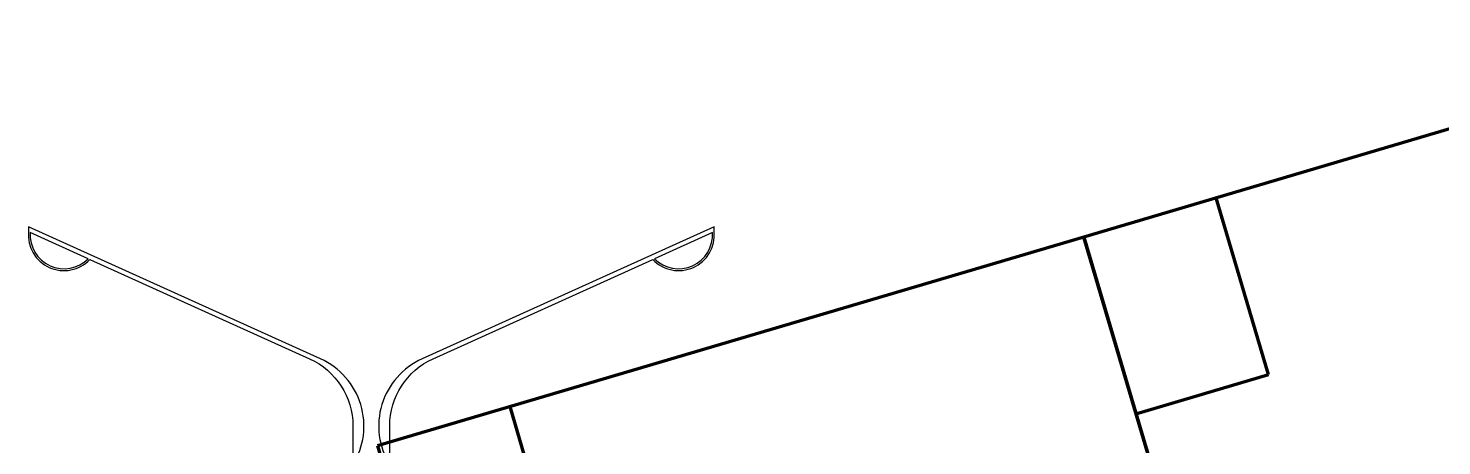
# Model space of a CAD drawing. Header units: millimetres. Extents: x 2046 to 14753, y 2361 to 29276.
# Drawn here: x 6041.2 to 6425, y 26978.2 to 27091.4 of the extents above; entities that cross this region are included whole.
import ezdxf

# ---------------------------------------------------------------- set-up
doc = ezdxf.new("R2010")
doc.units = ezdxf.units.MM
doc.layers.add('A.O. DUVAR', color=7, linetype='Continuous', lineweight=50)
doc.layers.add('ELK-YAZI', color=2, linetype='Continuous', lineweight=25)

msp = doc.modelspace()

# ---------------------------------------------------------------- linework, layer by layer
at = {"layer": 'A.O. DUVAR', "lineweight": 70}
for p, q in [((6519.654, 27091.45), (6327.842, 27034.807)), ((6377.968, 26997.475), (6363.807, 27045.428)), ((6327.842, 27034.807), (6136.031, 26978.165)), ((6398.645, 26795.043), (6327.842, 27034.807)), ((6327.842, 27034.807), (6398.645, 26795.043)), ((6342.003, 26986.854), (6377.968, 26997.475)), ((6186.156, 26940.833), (6171.996, 26988.785)), ((6136.031, 26978.165), (6206.834, 26738.401))]:
    msp.add_line(p, q, dxfattribs=at)
at = {"layer": 'ELK-YAZI'}
for points in [[(6129.33, 26972.977, 0.452993), (6120.563, 27001.739), (6041.195, 27037.588), (6041.195, 27036.233, 0.7084422), (6057.884, 27028.695), (6117.563, 27001.739, -0.2947543), (6129.33, 26983.512), (6129.33, 26728.032)], [(6139.33, 26968.032), (6139.33, 26983.512, -0.2947543), (6151.097, 27001.739), (6210.776, 27028.695, 0.7084422), (6227.465, 27036.233), (6227.465, 27037.588), (6148.097, 27001.739, 0.452993), (6139.33, 26972.977)]]:
    msp.add_lwpolyline(points, format="xyb", dxfattribs=at)
for points in [[(6041.68, 27036.014, 0.6941504), (6057.4, 27028.914)], [(6211.261, 27028.914, 0.6941504), (6226.98, 27036.014)]]:
    msp.add_lwpolyline(points, format="xyb", close=True, dxfattribs=at)

doc.saveas('drawing.dxf')
